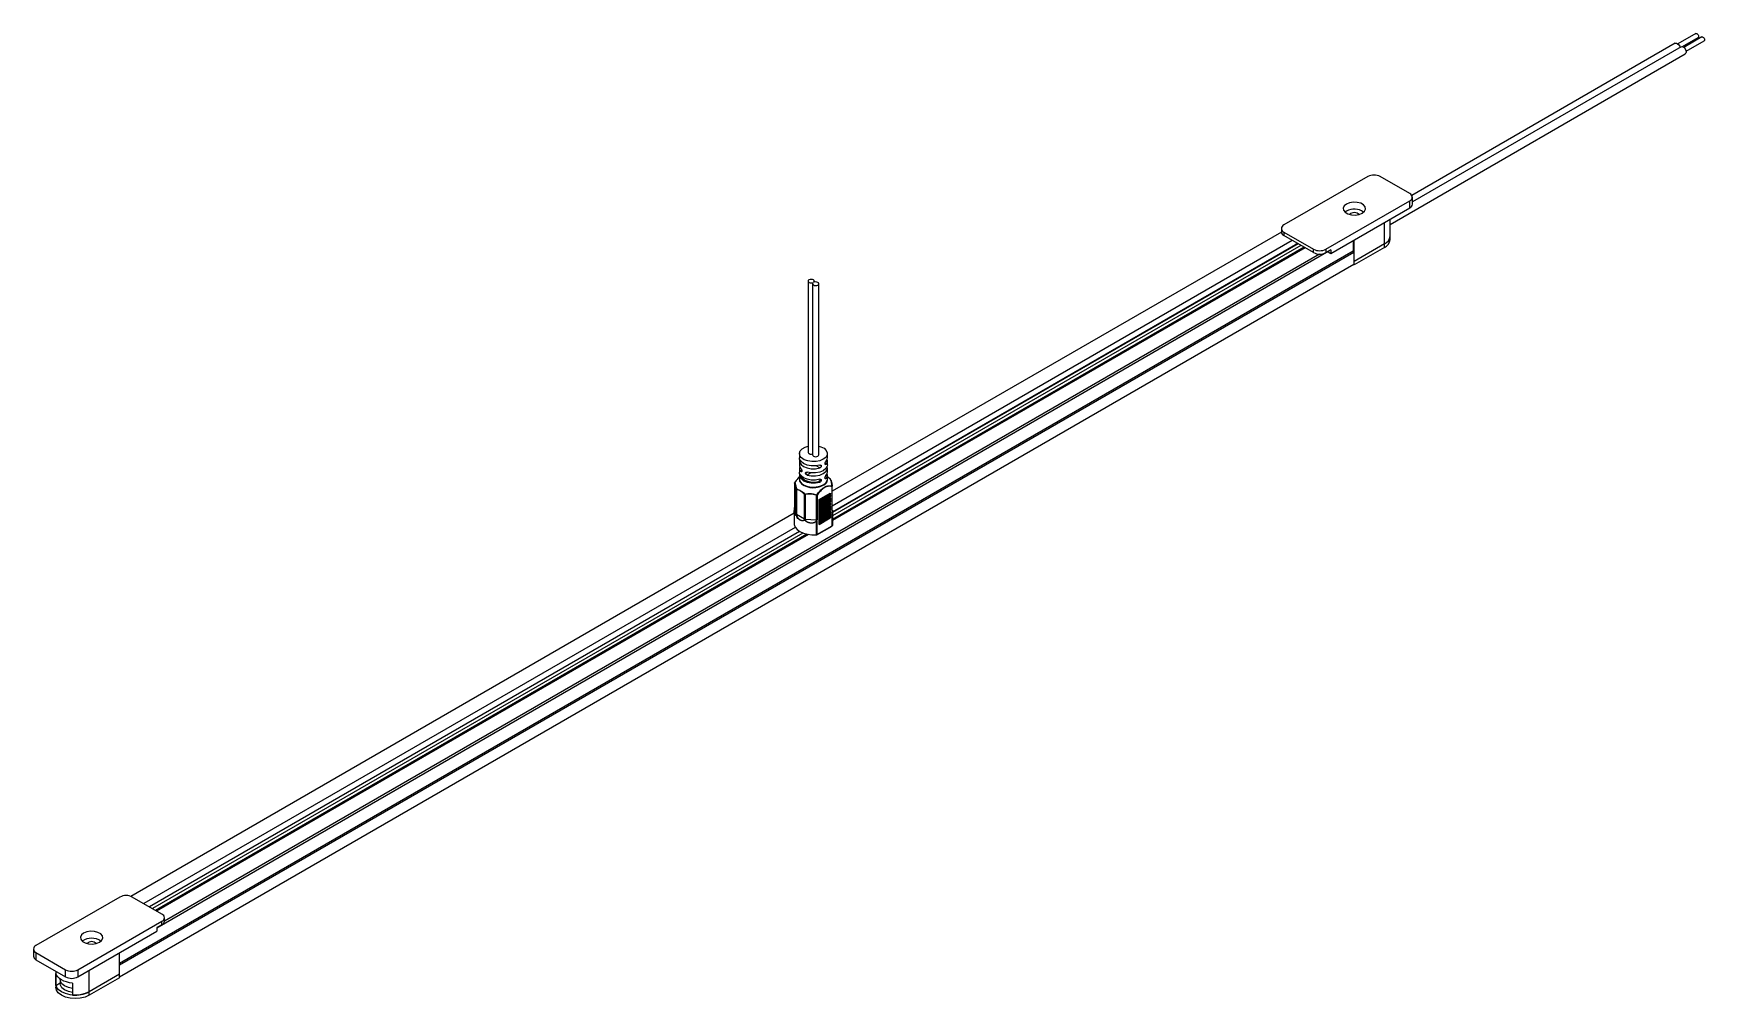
# Model space of a CAD drawing. Header units: millimetres. Extents: x 1020 to 1472, y -35 to 477.
# Drawn here: x 1051.4 to 1290.7, y 338.4 to 476.5 of the extents above; entities that cross this region are included whole.
import ezdxf

# ---------------------------------------------------------------- set-up
doc = ezdxf.new("R2010")
doc.units = ezdxf.units.MM
doc.layers.get('0').update_dxf_attribs({"color": 8, "lineweight": 30})

msp = doc.modelspace()

# ---------------------------------------------------------------- linework, layer by layer
at = {"color": 7, "linetype": 'Continuous', "lineweight": 25}
for p, q in [((1289.425, 476.514), (1286.848, 475.026)), ((1286.459, 475.119), (1248.75, 453.35)), ((1287.308, 474.628), (1248.835, 452.419)), ((1287.492, 474.647), (1289.75, 475.951)), ((1290.274, 476.023), (1287.698, 474.536)), ((1288.023, 473.973), (1290.599, 475.46)), ((1245.648, 449.193), (1287.908, 473.589)), ((1242.459, 456.047), (1230.438, 449.107)), ((1248.469, 453.598), (1244.227, 456.047)), ((1236.449, 445.638), (1248.469, 452.577)), ((1248.469, 451.556), (1248.469, 452.577)), ((1248.835, 452.067), (1248.835, 453.087)), ((1237.156, 445.025), (1248.469, 451.556)), ((1239.383, 451.087), (1239.181, 450.944)), ((1239.984, 450.74), (1239.836, 450.618)), ((1245.648, 447.535), (1245.648, 449.928)), ((1230.072, 448.1), (1165.775, 410.982)), ((1230.072, 448.597), (1230.072, 448.107)), ((1230.438, 448.087), (1234.681, 445.638)), ((1230.438, 448.087), (1230.438, 447.597)), ((1234.681, 445.148), (1230.438, 447.597)), ((1245.648, 447.045), (1245.648, 447.535)), ((1240.338, 445.355), (1063.702, 343.385)), ((1240.444, 445.171), (1063.702, 343.14)), ((1236.89, 445.341), (1069.076, 348.464)), ((1231.64, 446.903), (1165.775, 408.88)), ((1232.436, 446.444), (1165.822, 407.988)), ((1232.453, 446.433), (1165.822, 407.968)), ((1232.878, 446.189), (1165.822, 407.478)), ((1233.32, 445.933), (1165.822, 406.968)), ((1233.479, 445.842), (1165.822, 406.784)), ((1234.681, 445.148), (1234.681, 445.638)), ((1236.449, 445.638), (1236.449, 445.148)), ((1237.156, 445.556), (1236.449, 445.148)), ((1236.749, 445.26), (1237.156, 445.025)), ((1236.89, 445.403), (1236.89, 445.341)), ((1237.156, 445.556), (1237.156, 445.025)), ((1240.338, 446.862), (1240.338, 445.355)), ((1240.338, 445.355), (1240.444, 445.171)), ((1240.444, 445.171), (1240.444, 443.456)), ((1240.479, 443.881), (1240.479, 446.944)), ((1244.828, 446.392), (1240.479, 443.881)), ((1244.828, 445.902), (1240.479, 443.392)), ((1244.828, 445.902), (1244.828, 446.392)), ((1240.444, 443.456), (1063.702, 341.426)), ((1235.552, 444.936), (1070.15, 349.451)), ((1240.479, 443.392), (1240.405, 443.434)), ((1240.479, 443.881), (1240.444, 443.902)), ((1240.479, 443.392), (1240.479, 443.881)), ((1162.299, 441.066), (1162.299, 416.569)), ((1162.945, 440.693), (1162.945, 416.197)), ((1162.964, 440.837), (1162.999, 440.817)), ((1162.964, 440.837), (1162.964, 440.768)), ((1163.18, 440.921), (1163.145, 440.942)), ((1163.199, 440.927), (1163.199, 441.066)), ((1163.845, 416.197), (1163.845, 440.693)), ((1161.072, 416.383), (1161.072, 415.771)), ((1165.072, 415.771), (1165.072, 416.383)), ((1161.072, 415.362), (1161.072, 414.75)), ((1161.072, 414.342), (1161.072, 413.729)), ((1165.072, 414.75), (1165.072, 415.362)), ((1165.072, 413.729), (1165.072, 414.342)), ((1160.369, 412.207), (1160.369, 408.689)), ((1160.37, 412.199), (1160.37, 408.681)), ((1161.072, 413.321), (1161.072, 412.738)), ((1163.973, 412.29), (1163.805, 412.388)), ((1164.196, 412.57), (1164.034, 412.664)), ((1165.072, 412.738), (1165.072, 413.321)), ((1165.194, 412.988), (1165.072, 413.085)), ((1165.503, 412.708), (1165.187, 412.979)), ((1165.506, 412.706), (1165.503, 412.708)), ((1165.746, 408.143), (1165.746, 411.661)), ((1165.775, 408.184), (1165.775, 411.702)), ((1160.61, 407.742), (1160.61, 411.255)), ((1160.639, 411.223), (1160.639, 407.71)), ((1161.813, 407.032), (1161.813, 410.545)), ((1161.869, 410.528), (1161.869, 407.015)), ((1163.495, 406.877), (1163.495, 410.395)), ((1163.581, 410.411), (1163.581, 406.893)), ((1163.868, 409.798), (1165.459, 410.717)), ((1163.868, 409.635), (1165.459, 410.553)), ((1163.868, 409.471), (1165.459, 410.39)), ((1163.868, 409.308), (1165.459, 410.227)), ((1163.868, 409.145), (1165.459, 410.063)), ((1163.868, 408.982), (1165.459, 409.9)), ((1163.868, 409.68), (1163.868, 409.798)), ((1163.868, 408.818), (1165.459, 409.737)), ((1163.868, 409.516), (1163.868, 409.635)), ((1163.868, 408.655), (1165.459, 409.573)), ((1163.868, 409.353), (1163.868, 409.471)), ((1163.868, 408.492), (1165.459, 409.41)), ((1163.868, 409.19), (1163.868, 409.308)), ((1163.868, 408.328), (1165.459, 409.247)), ((1163.892, 409.682), (1165.483, 410.6)), ((1163.892, 409.518), (1165.483, 410.437)), ((1163.892, 409.355), (1165.483, 410.273)), ((1163.892, 409.192), (1165.483, 410.11)), ((1163.892, 409.028), (1165.483, 409.947)), ((1163.892, 408.865), (1165.483, 409.783)), ((1163.892, 408.702), (1165.483, 409.62)), ((1163.892, 408.538), (1165.483, 409.457)), ((1163.892, 408.375), (1165.483, 409.294)), ((1160.322, 407.834), (1065.339, 353.002)), ((1160.322, 408.046), (1160.322, 406.34)), ((1160.37, 408.681), (1160.61, 407.742)), ((1160.639, 407.71), (1161.813, 407.032)), ((1161.869, 407.015), (1163.495, 406.877)), ((1163.868, 409.026), (1163.868, 409.145)), ((1163.868, 408.165), (1165.459, 409.083)), ((1163.868, 408.863), (1163.868, 408.982)), ((1163.868, 408.002), (1165.459, 408.92)), ((1163.868, 408.7), (1163.868, 408.818)), ((1163.868, 407.838), (1165.459, 408.757)), ((1163.868, 408.536), (1163.868, 408.655)), ((1163.868, 407.675), (1165.459, 408.594)), ((1163.868, 408.373), (1163.868, 408.492)), ((1163.868, 407.512), (1165.459, 408.43)), ((1163.868, 408.21), (1163.868, 408.328)), ((1163.868, 407.348), (1165.459, 408.267)), ((1163.868, 408.046), (1163.868, 408.165)), ((1163.868, 407.185), (1165.459, 408.104)), ((1163.868, 407.883), (1163.868, 408.002)), ((1163.868, 407.022), (1165.459, 407.94)), ((1163.868, 407.72), (1163.868, 407.838)), ((1163.868, 406.859), (1165.459, 407.777)), ((1163.868, 407.557), (1163.868, 407.675)), ((1163.868, 406.695), (1165.459, 407.614)), ((1163.868, 407.393), (1163.868, 407.512)), ((1163.868, 406.532), (1165.459, 407.45)), ((1163.868, 407.23), (1163.868, 407.348)), ((1163.868, 406.369), (1165.459, 407.287)), ((1163.868, 407.067), (1163.868, 407.185)), ((1163.868, 406.903), (1163.868, 407.022)), ((1163.868, 406.74), (1163.868, 406.859)), ((1163.892, 408.212), (1165.483, 409.13)), ((1163.892, 408.048), (1165.483, 408.967)), ((1163.892, 407.885), (1165.483, 408.804)), ((1163.892, 407.722), (1165.483, 408.64)), ((1163.892, 407.559), (1165.483, 408.477)), ((1163.892, 407.395), (1165.483, 408.314)), ((1163.892, 407.232), (1165.483, 408.15)), ((1163.892, 407.069), (1165.483, 407.987)), ((1163.892, 406.905), (1165.483, 407.824)), ((1163.892, 406.742), (1165.483, 407.66)), ((1163.892, 406.579), (1165.483, 407.497)), ((1163.892, 406.415), (1165.483, 407.334)), ((1163.892, 406.252), (1165.483, 407.171)), ((1165.758, 406.054), (1165.758, 408.004)), ((1165.786, 408.036), (1165.786, 406.085)), ((1165.822, 406.34), (1165.822, 408.046)), ((1160.474, 405.819), (1067.179, 351.961)), ((1161.075, 405.248), (1067.974, 351.502)), ((1161.092, 405.238), (1067.992, 351.492)), ((1161.556, 405.015), (1068.416, 351.247)), ((1162.145, 404.845), (1068.858, 350.992)), ((1162.358, 404.785), (1069.017, 350.9)), ((1163.513, 404.773), (1163.513, 406.723)), ((1163.547, 404.743), (1165.738, 406.008)), ((1163.568, 406.739), (1163.568, 404.789)), ((1163.568, 404.789), (1165.758, 406.054)), ((1163.868, 406.577), (1163.868, 406.695)), ((1163.868, 406.413), (1163.868, 406.532)), ((1163.868, 406.25), (1163.868, 406.369)), ((1165.786, 406.085), (1165.822, 406.34)), ((1063.773, 352.907), (1051.752, 345.968)), ((1069.783, 350.458), (1065.541, 352.907)), ((1057.763, 342.498), (1069.783, 349.437)), ((1069.783, 348.947), (1069.783, 349.437)), ((1070.15, 349.458), (1070.15, 349.948)), ((1057.763, 341.477), (1069.076, 348.008)), ((1069.783, 348.947), (1069.076, 348.539)), ((1069.076, 348.539), (1069.076, 348.008)), ((1051.386, 345.457), (1051.386, 344.437)), ((1051.752, 344.947), (1055.995, 342.498)), ((1051.752, 344.947), (1051.752, 343.926)), ((1063.702, 341.844), (1063.702, 344.906)), ((1051.752, 343.926), (1055.995, 341.477)), ((1054.574, 342.298), (1054.574, 340.476)), ((1055.995, 341.477), (1055.995, 342.498)), ((1057.763, 342.498), (1057.763, 341.477)), ((1054.574, 340.476), (1054.574, 339.986)), ((1054.598, 340.262), (1054.598, 341.977)), ((1054.598, 340.262), (1055.224, 340.623)), ((1055.224, 341.048), (1055.224, 340.476)), ((1057.003, 340.589), (1057.003, 338.874)), ((1063.702, 341.844), (1059.354, 339.333)), ((1063.702, 341.354), (1059.354, 338.843)), ((1063.702, 341.354), (1063.702, 341.844)), ((1059.354, 338.843), (1059.354, 339.333))]:
    msp.add_line(p, q, dxfattribs=at)
at = {"color": 8, "linetype": 'Continuous', "lineweight": 25}
for p, q in [((1244.828, 446.392), (1244.828, 449.454)), ((1232.064, 446.413), (1232.224, 446.321)), ((1163.973, 414.332), (1163.446, 414.637)), ((1163.973, 414.74), (1164.196, 414.612)), ((1164.726, 414.918), (1164.857, 414.842)), ((1161.287, 413.821), (1161.418, 413.897)), ((1161.948, 413.591), (1162.171, 413.719)), ((1162.698, 413.616), (1162.171, 413.311)), ((1164.726, 412.876), (1164.857, 412.801)), ((1059.354, 339.333), (1059.354, 342.396))]:
    msp.add_line(p, q, dxfattribs=at)
at = {"color": 7, "linetype": 'Continuous', "lineweight": 25, "flags": 128}
for points in [[(1289.425, 476.514), (1289.499, 476.528), (1289.587, 476.498), (1289.675, 476.427), (1289.75, 476.326), (1289.799, 476.211), (1289.817, 476.099), (1289.799, 476.008), (1289.75, 475.951), (1289.75, 475.951)], [(1286.459, 475.119), (1286.476, 475.128), (1286.629, 475.141), (1286.806, 475.059), (1286.974, 474.897), (1287.104, 474.684), (1287.156, 474.541)], [(1287.308, 474.628), (1287.393, 474.655), (1287.561, 474.623), (1287.737, 474.501), (1287.891, 474.311), (1287.996, 474.085), (1288.033, 473.864), (1287.996, 473.685), (1287.908, 473.589)], [(1290.274, 476.023), (1290.349, 476.038), (1290.437, 476.007), (1290.525, 475.936), (1290.599, 475.836), (1290.649, 475.721), (1290.666, 475.609), (1290.649, 475.518), (1290.599, 475.46), (1290.599, 475.46)], [(1239.383, 452.108), (1239.064, 451.845), (1238.92, 451.535), (1238.969, 451.215), (1239.204, 450.925), (1239.597, 450.698), (1240.1, 450.562), (1240.654, 450.534), (1241.191, 450.617), (1241.646, 450.801), (1241.964, 451.064), (1242.108, 451.374), (1242.06, 451.694), (1241.825, 451.984), (1241.432, 452.211), (1240.929, 452.347), (1240.375, 452.375), (1239.838, 452.292), (1239.383, 452.108)], [(1163.145, 440.942), (1163.198, 441.042), (1163.177, 441.147), (1163.086, 441.238), (1162.94, 441.301), (1162.763, 441.325), (1162.583, 441.307), (1162.431, 441.249), (1162.331, 441.162), (1162.3, 441.058), (1162.342, 440.956), (1162.451, 440.871), (1162.609, 440.819), (1162.79, 440.807), (1162.964, 440.837)], [(1162.999, 440.817), (1162.947, 440.716), (1162.967, 440.612), (1163.058, 440.521), (1163.204, 440.458), (1163.381, 440.433), (1163.561, 440.452), (1163.713, 440.509), (1163.813, 440.597), (1163.845, 440.701), (1163.802, 440.803), (1163.693, 440.887), (1163.536, 440.94), (1163.355, 440.952), (1163.18, 440.921)], [(1164.486, 415.567), (1164.007, 415.362), (1163.444, 415.249), (1162.848, 415.236), (1162.272, 415.325), (1161.767, 415.508), (1161.379, 415.769), (1161.14, 416.084), (1161.073, 416.426), (1161.184, 416.764), (1161.463, 417.069), (1161.884, 417.312), (1162.299, 417.448)], [(1162.299, 416.569), (1162.3, 416.562), (1162.342, 416.459), (1162.451, 416.375), (1162.609, 416.323), (1162.79, 416.311), (1162.945, 416.335)], [(1163.845, 417.448), (1164.136, 417.361), (1164.588, 417.136), (1164.905, 416.845), (1165.059, 416.512), (1165.037, 416.169), (1164.84, 415.844), (1164.486, 415.567)], [(1163.973, 414.74), (1163.379, 414.63), (1162.756, 414.631), (1162.162, 414.743), (1161.658, 414.954), (1161.291, 415.246), (1161.097, 415.588), (1161.072, 415.771)], [(1161.072, 414.75), (1161.096, 414.573), (1161.287, 414.23)], [(1161.104, 415.567), (1161.096, 415.54), (1161.097, 415.18), (1161.291, 414.837), (1161.658, 414.546), (1162.162, 414.334), (1162.756, 414.222), (1163.379, 414.222), (1163.973, 414.332)], [(1165.072, 414.75), (1165.047, 414.567), (1164.853, 414.225), (1164.486, 413.934), (1163.982, 413.722), (1163.389, 413.61), (1162.765, 413.609), (1162.171, 413.719)], [(1162.171, 413.311), (1162.765, 413.201), (1163.389, 413.202), (1163.982, 413.314), (1164.486, 413.525), (1164.853, 413.817), (1165.047, 414.159), (1165.048, 414.519), (1165.041, 414.546)], [(1162.945, 416.197), (1162.967, 416.116), (1163.058, 416.024), (1163.204, 415.962), (1163.381, 415.937), (1163.561, 415.955), (1163.713, 416.013), (1163.813, 416.101), (1163.845, 416.197)], [(1164.857, 415.25), (1165.048, 415.593), (1165.072, 415.771)], [(1163.973, 412.699), (1163.379, 412.589), (1162.756, 412.589), (1162.162, 412.701), (1161.658, 412.913), (1161.291, 413.204), (1161.097, 413.547), (1161.072, 413.729)], [(1161.072, 412.738), (1161.14, 412.439), (1161.379, 412.124), (1161.767, 411.863), (1162.272, 411.68), (1162.848, 411.591), (1163.444, 411.604), (1164.007, 411.718), (1164.486, 411.922)], [(1161.104, 413.525), (1161.096, 413.499), (1161.097, 413.138), (1161.291, 412.796), (1161.658, 412.505), (1162.162, 412.293), (1162.756, 412.181), (1163.379, 412.18), (1163.973, 412.29)], [(1161.314, 413.179), (1161.326, 413.138), (1161.5, 412.846), (1161.817, 412.597), (1162.248, 412.414), (1162.754, 412.313), (1163.29, 412.304), (1163.805, 412.388)], [(1164.689, 412.898), (1164.834, 413.196), (1164.847, 413.321)], [(1164.857, 413.209), (1165.048, 413.552), (1165.072, 413.729)], [(1163.868, 409.798), (1163.883, 409.781), (1163.896, 409.76), (1163.904, 409.737), (1163.907, 409.716), (1163.904, 409.698), (1163.896, 409.685), (1163.883, 409.679), (1163.868, 409.68)], [(1163.868, 409.635), (1163.883, 409.617), (1163.896, 409.596), (1163.904, 409.574), (1163.907, 409.553), (1163.904, 409.534), (1163.896, 409.521), (1163.883, 409.515), (1163.868, 409.516)], [(1163.868, 409.471), (1163.883, 409.454), (1163.896, 409.433), (1163.904, 409.411), (1163.907, 409.389), (1163.904, 409.371), (1163.896, 409.358), (1163.883, 409.352), (1163.868, 409.353)], [(1163.868, 409.308), (1163.883, 409.291), (1163.896, 409.27), (1163.904, 409.247), (1163.907, 409.226), (1163.904, 409.208), (1163.896, 409.195), (1163.883, 409.189), (1163.868, 409.19)], [(1165.459, 410.717), (1165.474, 410.699), (1165.487, 410.678), (1165.495, 410.656), (1165.498, 410.634), (1165.495, 410.616), (1165.487, 410.603), (1165.483, 410.6)], [(1165.459, 410.553), (1165.474, 410.536), (1165.487, 410.515), (1165.495, 410.492), (1165.498, 410.471), (1165.495, 410.453), (1165.487, 410.44), (1165.483, 410.437)], [(1165.459, 410.39), (1165.474, 410.373), (1165.487, 410.352), (1165.495, 410.329), (1165.498, 410.308), (1165.495, 410.29), (1165.487, 410.277), (1165.483, 410.273)], [(1165.459, 410.227), (1165.474, 410.209), (1165.487, 410.188), (1165.495, 410.166), (1165.498, 410.144), (1165.495, 410.126), (1165.487, 410.113), (1165.483, 410.11)], [(1165.459, 410.063), (1165.474, 410.046), (1165.487, 410.025), (1165.495, 410.003), (1165.498, 409.981), (1165.495, 409.963), (1165.487, 409.95), (1165.483, 409.947)], [(1165.459, 409.9), (1165.474, 409.883), (1165.487, 409.862), (1165.495, 409.839), (1165.498, 409.818), (1165.495, 409.8), (1165.487, 409.787), (1165.483, 409.783)], [(1165.459, 409.737), (1165.474, 409.719), (1165.487, 409.698), (1165.495, 409.676), (1165.498, 409.654), (1165.495, 409.636), (1165.487, 409.623), (1165.483, 409.62)], [(1165.459, 409.573), (1165.474, 409.556), (1165.487, 409.535), (1165.495, 409.513), (1165.498, 409.491), (1165.495, 409.473), (1165.487, 409.46), (1165.483, 409.457)], [(1165.459, 409.41), (1165.474, 409.393), (1165.487, 409.372), (1165.495, 409.349), (1165.498, 409.328), (1165.495, 409.31), (1165.487, 409.297), (1165.483, 409.294)], [(1165.459, 409.247), (1165.474, 409.229), (1165.487, 409.208), (1165.495, 409.186), (1165.498, 409.165), (1165.495, 409.146), (1165.487, 409.133), (1165.483, 409.13)], [(1163.868, 409.145), (1163.883, 409.127), (1163.896, 409.106), (1163.904, 409.084), (1163.907, 409.063), (1163.904, 409.044), (1163.896, 409.032), (1163.883, 409.025), (1163.868, 409.026)], [(1163.868, 408.982), (1163.883, 408.964), (1163.896, 408.943), (1163.904, 408.921), (1163.907, 408.899), (1163.904, 408.881), (1163.896, 408.868), (1163.883, 408.862), (1163.868, 408.863)], [(1163.868, 408.818), (1163.883, 408.801), (1163.896, 408.78), (1163.904, 408.757), (1163.907, 408.736), (1163.904, 408.718), (1163.896, 408.705), (1163.883, 408.699), (1163.868, 408.7)], [(1163.868, 408.655), (1163.883, 408.638), (1163.896, 408.617), (1163.904, 408.594), (1163.907, 408.573), (1163.904, 408.555), (1163.896, 408.542), (1163.883, 408.535), (1163.868, 408.536)], [(1163.868, 408.492), (1163.883, 408.474), (1163.896, 408.453), (1163.904, 408.431), (1163.907, 408.409), (1163.904, 408.391), (1163.896, 408.378), (1163.883, 408.372), (1163.868, 408.373)], [(1163.868, 408.328), (1163.883, 408.311), (1163.896, 408.29), (1163.904, 408.268), (1163.907, 408.246), (1163.904, 408.228), (1163.896, 408.215), (1163.883, 408.209), (1163.868, 408.21)], [(1163.868, 408.165), (1163.883, 408.148), (1163.896, 408.127), (1163.904, 408.104), (1163.907, 408.083), (1163.904, 408.065), (1163.896, 408.052), (1163.883, 408.045), (1163.868, 408.046)], [(1163.868, 408.002), (1163.883, 407.984), (1163.896, 407.963), (1163.904, 407.941), (1163.907, 407.919), (1163.904, 407.901), (1163.896, 407.888), (1163.883, 407.882), (1163.868, 407.883)], [(1163.868, 407.838), (1163.883, 407.821), (1163.896, 407.8), (1163.904, 407.778), (1163.907, 407.756), (1163.904, 407.738), (1163.896, 407.725), (1163.883, 407.719), (1163.868, 407.72)], [(1163.868, 407.675), (1163.883, 407.658), (1163.896, 407.637), (1163.904, 407.614), (1163.907, 407.593), (1163.904, 407.575), (1163.896, 407.562), (1163.883, 407.556), (1163.868, 407.557)], [(1163.868, 407.512), (1163.883, 407.494), (1163.896, 407.473), (1163.904, 407.451), (1163.907, 407.43), (1163.904, 407.411), (1163.896, 407.398), (1163.883, 407.392), (1163.868, 407.393)], [(1163.868, 407.348), (1163.883, 407.331), (1163.896, 407.31), (1163.904, 407.288), (1163.907, 407.266), (1163.904, 407.248), (1163.896, 407.235), (1163.883, 407.229), (1163.868, 407.23)], [(1163.868, 407.185), (1163.883, 407.168), (1163.896, 407.147), (1163.904, 407.124), (1163.907, 407.103), (1163.904, 407.085), (1163.896, 407.072), (1163.883, 407.066), (1163.868, 407.067)], [(1163.868, 407.022), (1163.883, 407.004), (1163.896, 406.983), (1163.904, 406.961), (1163.907, 406.94), (1163.904, 406.921), (1163.896, 406.909), (1163.883, 406.902), (1163.868, 406.903)], [(1163.868, 406.859), (1163.883, 406.841), (1163.896, 406.82), (1163.904, 406.798), (1163.907, 406.776), (1163.904, 406.758), (1163.896, 406.745), (1163.883, 406.739), (1163.868, 406.74)], [(1165.459, 409.083), (1165.474, 409.066), (1165.487, 409.045), (1165.495, 409.023), (1165.498, 409.001), (1165.495, 408.983), (1165.487, 408.97), (1165.483, 408.967)], [(1165.459, 408.92), (1165.474, 408.903), (1165.487, 408.882), (1165.495, 408.859), (1165.498, 408.838), (1165.495, 408.82), (1165.487, 408.807), (1165.483, 408.804)], [(1165.459, 408.757), (1165.474, 408.739), (1165.487, 408.718), (1165.495, 408.696), (1165.498, 408.675), (1165.495, 408.656), (1165.487, 408.644), (1165.483, 408.64)], [(1165.459, 408.594), (1165.474, 408.576), (1165.487, 408.555), (1165.495, 408.533), (1165.498, 408.511), (1165.495, 408.493), (1165.487, 408.48), (1165.483, 408.477)], [(1165.459, 408.43), (1165.474, 408.413), (1165.487, 408.392), (1165.495, 408.369), (1165.498, 408.348), (1165.495, 408.33), (1165.487, 408.317), (1165.483, 408.314)], [(1165.459, 408.267), (1165.474, 408.25), (1165.487, 408.229), (1165.495, 408.206), (1165.498, 408.185), (1165.495, 408.167), (1165.487, 408.154), (1165.483, 408.15)], [(1165.459, 408.104), (1165.474, 408.086), (1165.487, 408.065), (1165.495, 408.043), (1165.498, 408.021), (1165.495, 408.003), (1165.487, 407.99), (1165.483, 407.987)], [(1165.459, 407.94), (1165.474, 407.923), (1165.487, 407.902), (1165.495, 407.88), (1165.498, 407.858), (1165.495, 407.84), (1165.487, 407.827), (1165.483, 407.824)], [(1165.459, 407.777), (1165.474, 407.76), (1165.487, 407.739), (1165.495, 407.716), (1165.498, 407.695), (1165.495, 407.677), (1165.487, 407.664), (1165.483, 407.66)], [(1165.459, 407.614), (1165.474, 407.596), (1165.487, 407.575), (1165.495, 407.553), (1165.498, 407.531), (1165.495, 407.513), (1165.487, 407.5), (1165.483, 407.497)], [(1165.459, 407.45), (1165.474, 407.433), (1165.487, 407.412), (1165.495, 407.39), (1165.498, 407.368), (1165.495, 407.35), (1165.487, 407.337), (1165.483, 407.334)], [(1165.459, 407.287), (1165.474, 407.27), (1165.487, 407.249), (1165.495, 407.226), (1165.498, 407.205), (1165.495, 407.187), (1165.487, 407.174), (1165.483, 407.171)], [(1160.322, 406.34), (1160.33, 406.22), (1160.455, 405.852), (1160.726, 405.512), (1161.128, 405.217), (1161.637, 404.985), (1162.227, 404.829), (1162.864, 404.757), (1163.513, 404.773)], [(1163.868, 406.695), (1163.883, 406.678), (1163.896, 406.657), (1163.904, 406.634), (1163.907, 406.613), (1163.904, 406.595), (1163.896, 406.582), (1163.883, 406.576), (1163.868, 406.577)], [(1163.868, 406.532), (1163.883, 406.515), (1163.896, 406.494), (1163.904, 406.471), (1163.907, 406.45), (1163.904, 406.432), (1163.896, 406.419), (1163.883, 406.412), (1163.868, 406.413)], [(1163.868, 406.369), (1163.883, 406.351), (1163.896, 406.33), (1163.904, 406.308), (1163.907, 406.286), (1163.904, 406.268), (1163.896, 406.255), (1163.883, 406.249), (1163.868, 406.25)], [(1165.784, 406.067), (1165.785, 406.069), (1165.786, 406.085)], [(1060.839, 346.437), (1061.157, 346.7), (1061.301, 347.01), (1061.253, 347.329), (1061.018, 347.62), (1060.625, 347.847), (1060.121, 347.982), (1059.568, 348.01), (1059.031, 347.927), (1058.576, 347.743), (1058.257, 347.48), (1058.113, 347.171), (1058.162, 346.851), (1058.397, 346.56), (1058.789, 346.334), (1059.293, 346.198), (1059.847, 346.17), (1060.383, 346.253), (1060.839, 346.437)], [(1059.354, 339.333), (1058.774, 339.077), (1058.098, 338.915), (1057.374, 338.86), (1056.649, 338.915), (1055.974, 339.077), (1055.394, 339.333), (1054.949, 339.668), (1054.669, 340.058), (1054.574, 340.476)], [(1054.598, 340.262), (1054.574, 340.447), (1054.574, 340.476)], [(1059.354, 338.843), (1058.774, 338.587), (1058.098, 338.425), (1057.374, 338.37), (1056.649, 338.425), (1055.974, 338.587), (1055.394, 338.843), (1054.949, 339.178), (1054.669, 339.568), (1054.574, 339.986)], [(1057.003, 340.589), (1056.557, 340.645), (1056.133, 340.742), (1055.742, 340.878), (1055.394, 341.048), (1055.099, 341.249), (1054.864, 341.475), (1054.696, 341.72), (1054.598, 341.977)], [(1057.003, 339.254), (1056.398, 339.37), (1055.853, 339.599), (1055.458, 339.913), (1055.25, 340.282), (1055.224, 340.476)], [(1057.003, 339.825), (1056.398, 339.942), (1055.853, 340.17), (1055.458, 340.484), (1055.25, 340.854), (1055.231, 341.151)]]:
    msp.add_lwpolyline(points, dxfattribs=at)
at = {"color": 8, "linetype": 'Continuous', "lineweight": 25, "flags": 128}
for points in [[(1160.37, 412.199), (1160.369, 412.206), (1160.369, 412.207)], [(1160.358, 408.551), (1160.357, 408.546), (1160.359, 408.54)], [(1160.37, 408.681), (1160.369, 408.688), (1160.369, 408.689)]]:
    msp.add_lwpolyline(points, dxfattribs=at)
at = {"color": 7, "linetype": 'Continuous', "lineweight": 25}
for centre, radius, start, end in [((1243.343, 454.341), 1.921, 62.60967, 117.39033), ((1248.276, 453.087), 0.546, 290.78342, 69.21658), ((1240.506, 449.126), 2.26, 53.56725, 119.80221), ((1240.503, 449.828), 1.049, 48.85691, 119.62685), ((1248.21, 452.129), 0.629, 294.37466, 354.3052), ((1230.698, 448.17), 0.629, 185.6948, 245.62534), ((1230.632, 448.597), 0.546, 110.78342, 249.21658), ((1244.249, 447.673), 1.405, 294.30964, 354.37022), ((1244.214, 447.698), 1.443, 295.16786, 353.512), ((1235.565, 447.343), 1.921, 242.60967, 297.39033), ((1235.565, 446.854), 1.921, 242.60967, 297.39033), ((1244.249, 447.183), 1.405, 294.30964, 354.37022), ((1161.801, 414.337), 0.728, 163.32269, 225.05196), ((1164.343, 415.358), 0.728, 314.94804, 16.67731), ((1160.469, 412.207), 0.1, 144.09172, 180), ((1160.468, 412.204), 0.0982, 139.72944, 182.67055), ((1160.392, 412.262), 0.00498, 68.26375, 132.95685), ((1161.829, 412.686), 0.777, 166.84829, 231.63114), ((1164.095, 412.821), 0.98, 293.5055, 355.17436), ((1164.248, 412.698), 0.84, 301.02107, 11.28306), ((1164.343, 413.316), 0.728, 314.94804, 16.67731), ((1165.441, 412.639), 0.0924, 29.01801, 47.88135), ((1165.435, 412.635), 0.1, 29.00544, 44.64649), ((1165.637, 411.711), 0.119, 335.55299, 17.70906), ((1165.675, 411.702), 0.1, 360, 9.49707), ((1160.669, 411.243), 0.0598, 118.25767, 168.52171), ((1160.663, 411.273), 0.0559, 198.47785, 243.64592), ((1160.764, 411.256), 0.13, 162.02518, 194.71915), ((1161.988, 410.465), 0.193, 136.26096, 155.55424), ((1161.878, 410.665), 0.137, 241.49019, 266.1304), ((1162.139, 410.643), 0.293, 188.81572, 203.04369), ((1162.598, 410.807), 0.987, 335.32059, 339.44874), ((1163.511, 410.544), 0.15, 263.99587, 297.62307), ((1163.267, 410.101), 0.441, 44.63664, 54.53377), ((1160.396, 407.871), 0.064, 143.1505, 178.32029), ((1160.456, 408.535), 0.1, 170.81606, 175.56134), ((1160.468, 407.68), 0.0863, 150.80501, 180.9919), ((1160.662, 407.683), 0.0596, 200.04046, 242.08331), ((1160.676, 407.673), 0.0704, 188.77009, 210.83907), ((1160.663, 407.76), 0.0559, 198.47785, 243.64592), ((1160.647, 407.695), 0.066, 241.27673, 258.8544), ((1161.131, 406.942), 0.121, 152.4262, 173.07188), ((1161.387, 406.828), 0.136, 165.08412, 184.85089), ((1161.901, 407.046), 0.131, 226.67954, 240.53445), ((1161.882, 407.091), 0.157, 243.15616, 264.46443), ((1161.878, 407.152), 0.137, 241.49019, 266.1304), ((1161.837, 407.106), 0.174, 269.76602, 279.81838), ((1163.511, 407.026), 0.15, 263.99587, 297.62307), ((1165.723, 408.056), 0.0632, 304.16706, 9.24123), ((1165.733, 408.055), 0.0566, 296.5307, 340.32893), ((1165.707, 408.048), 0.0804, 350.95607, 13.13553), ((1165.735, 408.14), 0.0772, 0.69501, 33.42846), ((1163.254, 406.347), 0.759, 168.40509, 171.88151), ((1163.44, 406.505), 0.605, 183.18557, 187.60071), ((1163.521, 406.907), 0.175, 257.36723, 285.60354), ((1163.582, 406.914), 0.204, 240.65508, 250.08982), ((1163.454, 404.76), 0.0601, 330.046, 12.07957), ((1163.497, 404.83), 0.1, 275.35642, 299.99731), ((1163.503, 406.859), 0.136, 274.37515, 298.55737), ((1163.503, 404.908), 0.136, 274.37515, 298.55737), ((1165.688, 406.094), 0.1, 299.99731, 344.28645), ((1165.733, 406.104), 0.0566, 296.5307, 340.32893), ((1064.657, 351.201), 1.921, 62.60967, 117.39033), ((1069.59, 349.948), 0.546, 290.78342, 69.21658), ((1069.524, 349.52), 0.629, 294.37466, 354.3052), ((1059.707, 344.782), 2.238, 53.43094, 126.56906), ((1051.946, 345.457), 0.546, 110.78342, 249.21658), ((1059.707, 345.537), 0.987, 46.57416, 133.42584), ((1052.012, 344.499), 0.629, 185.6948, 245.62534), ((1056.879, 344.204), 1.921, 242.60967, 297.39033), ((1056.879, 343.183), 1.921, 242.60967, 297.39033), ((1057.408, 343.045), 4.191, 264.44367, 297.65862)]:
    msp.add_arc(centre, radius, start, end, dxfattribs=at)
at = {"color": 8, "linetype": 'Continuous', "lineweight": 25}
for centre, radius, start, end in [((1163.083, 414.363), 2.871, 232.78924, 303.83247), ((1165.724, 411.708), 0.0514, 295.09872, 353.58114), ((1165.734, 411.71), 0.0407, 12.20628, 65.45084), ((1160.36, 408.544), 0.0035, 187.85897, 246.99724), ((1165.724, 408.19), 0.0514, 295.09872, 353.58114), ((1163.52, 404.783), 0.048, 304.05635, 7.25583), ((1165.711, 406.048), 0.048, 304.05635, 7.25583)]:
    msp.add_arc(centre, radius, start, end, dxfattribs=at)
at = {"color": 7, "linetype": 'Continuous', "lineweight": 25}
for centre, major_axis, ratio, start_param, end_param in [((1159.5, 408.13), (0.728, 0.908), 0.5244359, 5.5401524, 5.7039806), ((1159.674, 407.45), (0.818, 0.653), 0.6983264, 5.6787458, 5.7746806), ((1159.674, 407.45), (0.867, 0.592), 0.7152158, 5.732989, 5.8289238), ((1161.363, 406.475), (0.29, 0.983), 0.349628, 5.3177191, 5.4136539), ((1161.363, 406.475), (0.333, 0.97), 0.3924731, 5.3350133, 5.4309481), ((1162.541, 406.375), (0.831, 0.838), 0.5589417, 5.6059757, 5.7698039), ((1162.612, 406.334), (0.812, 0.959), 0.5512834, 5.5423514, 5.7061796), ((1166.714, 408.702), (0.812, 0.959), 0.5512834, 2.564587, 2.7284151), ((1166.644, 408.743), (0.728, 0.908), 0.5244359, 2.562388, 2.7262162)]:
    msp.add_ellipse(centre, major_axis=major_axis, ratio=ratio, start_param=start_param, end_param=end_param, dxfattribs=at)
for points, knots in [([(1161.287, 414.23), (1161.301, 414.212), (1161.328, 414.177), (1161.369, 414.101), (1161.4, 414.019), (1161.416, 413.949), (1161.417, 413.911), (1161.418, 413.897)], [0, 0, 0, 0, 0.2237622, 0.447836, 0.6643394, 0.874716, 1, 1, 1, 1]), ([(1163.973, 414.74), (1164, 414.746), (1164.053, 414.757), (1164.121, 414.744), (1164.169, 414.708), (1164.193, 414.66), (1164.195, 414.625), (1164.196, 414.612)], [0, 0, 0, 0, 0.2237622, 0.447836, 0.6643394, 0.874716, 1, 1, 1, 1]), ([(1164.196, 414.612), (1164.194, 414.588), (1164.189, 414.541), (1164.154, 414.467), (1164.101, 414.402), (1164.037, 414.355), (1163.993, 414.339), (1163.973, 414.332)], [0, 0, 0, 0, 0.2075268, 0.4150267, 0.6233576, 0.8349933, 1, 1, 1, 1]), ([(1164.726, 414.918), (1164.728, 414.942), (1164.731, 414.989), (1164.755, 415.07), (1164.788, 415.147), (1164.824, 415.209), (1164.847, 415.238), (1164.857, 415.25)], [0, 0, 0, 0, 0.20752682, 0.41502673, 0.62335764, 0.83499328, 1, 1, 1, 1]), ([(1164.857, 414.842), (1164.844, 414.829), (1164.816, 414.803), (1164.775, 414.801), (1164.744, 414.826), (1164.728, 414.87), (1164.727, 414.905), (1164.726, 414.918)], [0, 0, 0, 0, 0.2237622, 0.447836, 0.6643394, 0.874716, 1, 1, 1, 1]), ([(1160.61, 411.255), (1160.606, 411.282), (1160.566, 411.52), (1160.483, 411.935), (1160.408, 412.11), (1160.37, 412.199)], [0, 0, 0, 0, 0.0590647, 0.5234758, 1, 1, 1, 1]), ([(1161.072, 413.064), (1161.06, 413.055), (1160.978, 412.994), (1160.746, 412.725), (1160.54, 412.457), (1160.394, 412.267)], [0, 0, 0, 0, 0.0485593, 0.3225416, 1, 1, 1, 1]), ([(1160.394, 412.267), (1160.431, 412.174), (1160.504, 411.989), (1160.592, 411.567), (1160.636, 411.323), (1160.641, 411.296)], [0, 0, 0, 0, 0.4765043, 0.941187, 1, 1, 1, 1]), ([(1161.418, 413.897), (1161.416, 413.876), (1161.413, 413.833), (1161.39, 413.793), (1161.356, 413.778), (1161.32, 413.789), (1161.297, 413.811), (1161.287, 413.821)], [0, 0, 0, 0, 0.2075268, 0.4150267, 0.6233576, 0.8349933, 1, 1, 1, 1]), ([(1161.948, 413.591), (1161.95, 413.613), (1161.955, 413.656), (1161.99, 413.703), (1162.043, 413.729), (1162.107, 413.734), (1162.151, 413.724), (1162.171, 413.719)], [0, 0, 0, 0, 0.2075268, 0.4150267, 0.6233576, 0.8349933, 1, 1, 1, 1]), ([(1162.171, 413.311), (1162.144, 413.321), (1162.091, 413.342), (1162.023, 413.402), (1161.975, 413.474), (1161.951, 413.54), (1161.949, 413.577), (1161.948, 413.591)], [0, 0, 0, 0, 0.2237622, 0.447836, 0.6643394, 0.874716, 1, 1, 1, 1]), ([(1163.523, 410.461), (1163.686, 410.671), (1163.997, 411.069), (1164.402, 411.427), (1164.78, 411.662), (1165.22, 411.82), (1165.554, 411.774), (1165.751, 411.747)], [0, 0, 0, 0, 0.2376526, 0.4510745, 0.5068549, 0.7088257, 1, 1, 1, 1]), ([(1165.746, 411.661), (1165.551, 411.693), (1165.223, 411.745), (1164.792, 411.598), (1164.426, 411.37), (1164.036, 411.014), (1163.738, 410.62), (1163.581, 410.411)], [0, 0, 0, 0, 0.2927554, 0.4932089, 0.5484253, 0.7607224, 1, 1, 1, 1]), ([(1163.805, 412.388), (1163.832, 412.398), (1163.887, 412.417), (1163.957, 412.477), (1164.007, 412.548), (1164.031, 412.614), (1164.033, 412.651), (1164.034, 412.664)], [0, 0, 0, 0, 0.2264589, 0.4533263, 0.6702167, 0.8793015, 1, 1, 1, 1]), ([(1163.973, 412.699), (1164, 412.704), (1164.053, 412.716), (1164.121, 412.703), (1164.169, 412.667), (1164.193, 412.619), (1164.195, 412.584), (1164.196, 412.57)], [0, 0, 0, 0, 0.2237622, 0.447836, 0.6643394, 0.874716, 1, 1, 1, 1]), ([(1164.196, 412.57), (1164.194, 412.547), (1164.189, 412.5), (1164.154, 412.426), (1164.101, 412.361), (1164.037, 412.314), (1163.993, 412.298), (1163.973, 412.29)], [0, 0, 0, 0, 0.2075268, 0.4150267, 0.6233576, 0.8349933, 1, 1, 1, 1]), ([(1164.034, 412.664), (1164.034, 412.668), (1164.034, 412.684), (1164.029, 412.697), (1164.025, 412.707)], [0, 0, 0, 0, 0.2603612, 1, 1, 1, 1]), ([(1164.726, 412.876), (1164.728, 412.9), (1164.731, 412.948), (1164.755, 413.029), (1164.788, 413.105), (1164.824, 413.168), (1164.847, 413.197), (1164.857, 413.209)], [0, 0, 0, 0, 0.2075268, 0.4150267, 0.6233576, 0.8349933, 1, 1, 1, 1]), ([(1164.857, 412.801), (1164.844, 412.788), (1164.816, 412.762), (1164.775, 412.759), (1164.744, 412.785), (1164.728, 412.828), (1164.727, 412.863), (1164.726, 412.876)], [0, 0, 0, 0, 0.2237622, 0.447836, 0.6643394, 0.874716, 1, 1, 1, 1]), ([(1165.751, 411.747), (1165.713, 411.958), (1165.64, 412.376), (1165.552, 412.619), (1165.508, 412.699), (1165.503, 412.708)], [0, 0, 0, 0, 0.4765043, 0.941187, 1, 1, 1, 1]), ([(1165.534, 412.644), (1165.538, 412.635), (1165.578, 412.56), (1165.661, 412.327), (1165.736, 411.918), (1165.774, 411.71)], [0, 0, 0, 0, 0.0590647, 0.5234758, 1, 1, 1, 1]), ([(1161.813, 410.545), (1161.67, 410.678), (1161.35, 410.976), (1160.938, 411.169), (1160.701, 411.211), (1160.639, 411.223)], [0, 0, 0, 0, 0.3727322, 0.8338305, 1, 1, 1, 1]), ([(1160.641, 411.296), (1160.705, 411.283), (1160.947, 411.236), (1161.368, 411.036), (1161.701, 410.733), (1161.849, 410.598)], [0, 0, 0, 0, 0.1656712, 0.6276172, 1, 1, 1, 1]), ([(1161.849, 410.598), (1162.118, 410.637), (1162.452, 410.685), (1162.994, 410.623), (1163.284, 410.549), (1163.497, 410.47), (1163.523, 410.461)], [0, 0, 0, 0, 0.4867348, 0.6026525, 0.952161, 1, 1, 1, 1]), ([(1163.495, 410.395), (1163.47, 410.405), (1163.204, 410.506), (1162.643, 410.645), (1162.131, 410.568), (1161.869, 410.528)], [0, 0, 0, 0, 0.04809939, 0.5125762, 1, 1, 1, 1]), ([(1160.332, 407.873), (1160.327, 407.933), (1160.316, 408.07), (1160.334, 408.3), (1160.352, 408.476), (1160.357, 408.541), (1160.358, 408.545)], [0, 0, 0, 0, 0.3314697, 0.7494032, 0.9847601, 1, 1, 1, 1]), ([(1160.359, 408.54), (1160.358, 408.537), (1160.354, 408.476), (1160.34, 408.311), (1160.327, 408.096), (1160.339, 407.967), (1160.345, 407.909)], [0, 0, 0, 0, 0.0148023, 0.2457768, 0.6643156, 1, 1, 1, 1]), ([(1160.369, 408.689), (1160.369, 408.678), (1160.369, 408.635), (1160.362, 408.587), (1160.358, 408.551)], [0, 0, 0, 0, 0.2488656, 1, 1, 1, 1]), ([(1160.615, 407.637), (1160.606, 407.61), (1160.584, 407.55), (1160.515, 407.527), (1160.439, 407.57), (1160.399, 407.645), (1160.382, 407.678)], [0, 0, 0, 0, 0.1748512, 0.3979069, 0.7308508, 1, 1, 1, 1]), ([(1160.393, 407.722), (1160.409, 407.689), (1160.446, 407.616), (1160.515, 407.57), (1160.578, 407.585), (1160.597, 407.639), (1160.606, 407.663)], [0, 0, 0, 0, 0.2735273, 0.6088903, 0.8298543, 1, 1, 1, 1]), ([(1161.011, 406.956), (1160.956, 407.005), (1160.832, 407.116), (1160.705, 407.325), (1160.636, 407.52), (1160.621, 407.608), (1160.615, 407.637)], [0, 0, 0, 0, 0.3004404, 0.6792506, 0.8925755, 1, 1, 1, 1]), ([(1160.634, 407.63), (1160.64, 407.603), (1160.656, 407.522), (1160.725, 407.341), (1160.851, 407.148), (1160.97, 407.044), (1161.024, 406.998)], [0, 0, 0, 0, 0.1042182, 0.3142296, 0.6947821, 1, 1, 1, 1]), ([(1161.836, 406.932), (1161.834, 406.927), (1161.821, 406.894), (1161.773, 406.834), (1161.636, 406.761), (1161.445, 406.754), (1161.305, 406.8), (1161.252, 406.817)], [0, 0, 0, 0, 0.0250862, 0.167188, 0.3597334, 0.7540798, 1, 1, 1, 1]), ([(1161.256, 406.863), (1161.307, 406.846), (1161.439, 406.801), (1161.62, 406.801), (1161.75, 406.863), (1161.796, 406.917), (1161.809, 406.947), (1161.811, 406.951)], [0, 0, 0, 0, 0.2499591, 0.6469809, 0.8373572, 0.9757432, 1, 1, 1, 1]), ([(1162.503, 406.454), (1162.428, 406.474), (1162.261, 406.518), (1162.053, 406.64), (1161.899, 406.791), (1161.856, 406.889), (1161.836, 406.932)], [0, 0, 0, 0, 0.2691492, 0.6020931, 0.8251488, 1, 1, 1, 1]), ([(1161.867, 406.935), (1161.885, 406.895), (1161.928, 406.805), (1162.078, 406.668), (1162.278, 406.558), (1162.438, 406.517), (1162.51, 406.499)], [0, 0, 0, 0, 0.1701457, 0.3911097, 0.7264727, 1, 1, 1, 1]), ([(1165.775, 408.293), (1165.781, 408.272), (1165.796, 408.222), (1165.804, 408.181), (1165.808, 408.158)], [0, 0, 0, 0, 0.4214651, 1, 1, 1, 1]), ([(1165.799, 408.182), (1165.794, 408.21), (1165.788, 408.242), (1165.777, 408.282), (1165.775, 408.288)], [0, 0, 0, 0, 0.8450715, 1, 1, 1, 1]), ([(1165.785, 408.066), (1165.786, 408.065), (1165.79, 408.041), (1165.804, 408.013), (1165.817, 408.062), (1165.805, 408.145), (1165.799, 408.182)], [0, 0, 0, 0, 0.0148103, 0.2459092, 0.6646735, 1, 1, 1, 1]), ([(1165.819, 408.036), (1165.82, 408.065), (1165.822, 408.1), (1165.811, 408.148), (1165.81, 408.154)], [0, 0, 0, 0, 0.8720431, 1, 1, 1, 1]), ([(1162.835, 406.471), (1162.903, 406.477), (1163.077, 406.49), (1163.293, 406.566), (1163.432, 406.671), (1163.472, 406.723), (1163.482, 406.737)], [0, 0, 0, 0, 0.2748417, 0.7113759, 0.9206968, 1, 1, 1, 1]), ([(1163.513, 406.723), (1163.502, 406.707), (1163.461, 406.651), (1163.318, 406.534), (1163.092, 406.447), (1162.91, 406.431), (1162.84, 406.425)], [0, 0, 0, 0, 0.0814188, 0.2937911, 0.7287483, 1, 1, 1, 1])]:
    msp.add_open_spline(points, degree=3, knots=knots, dxfattribs=at)
for points in [[(1160.382, 407.678), (1160.371, 407.707), (1160.349, 407.764), (1160.338, 407.836), (1160.332, 407.873)], [(1160.345, 407.909), (1160.35, 407.875), (1160.362, 407.805), (1160.382, 407.749), (1160.393, 407.722)], [(1161.252, 406.817), (1161.21, 406.835), (1161.126, 406.872), (1161.049, 406.928), (1161.011, 406.956)], [(1161.024, 406.998), (1161.061, 406.971), (1161.135, 406.917), (1161.216, 406.881), (1161.256, 406.863)], [(1162.84, 406.425), (1162.783, 406.425), (1162.67, 406.424), (1162.558, 406.444), (1162.503, 406.454)], [(1162.51, 406.499), (1162.564, 406.49), (1162.672, 406.471), (1162.781, 406.471), (1162.835, 406.471)]]:
    msp.add_open_spline(points, degree=3, dxfattribs=at)
at = {"color": 8, "linetype": 'Continuous', "lineweight": 25}
msp.add_open_spline([(1165.821, 408.046), (1165.821, 408.043), (1165.826, 407.995), (1165.809, 407.973), (1165.792, 408.006), (1165.787, 408.034), (1165.786, 408.036)], degree=3, knots=[0, 0, 0, 0, 0.040699, 0.6404085, 0.9781317, 1, 1, 1, 1], dxfattribs=at)

doc.saveas('drawing.dxf')
